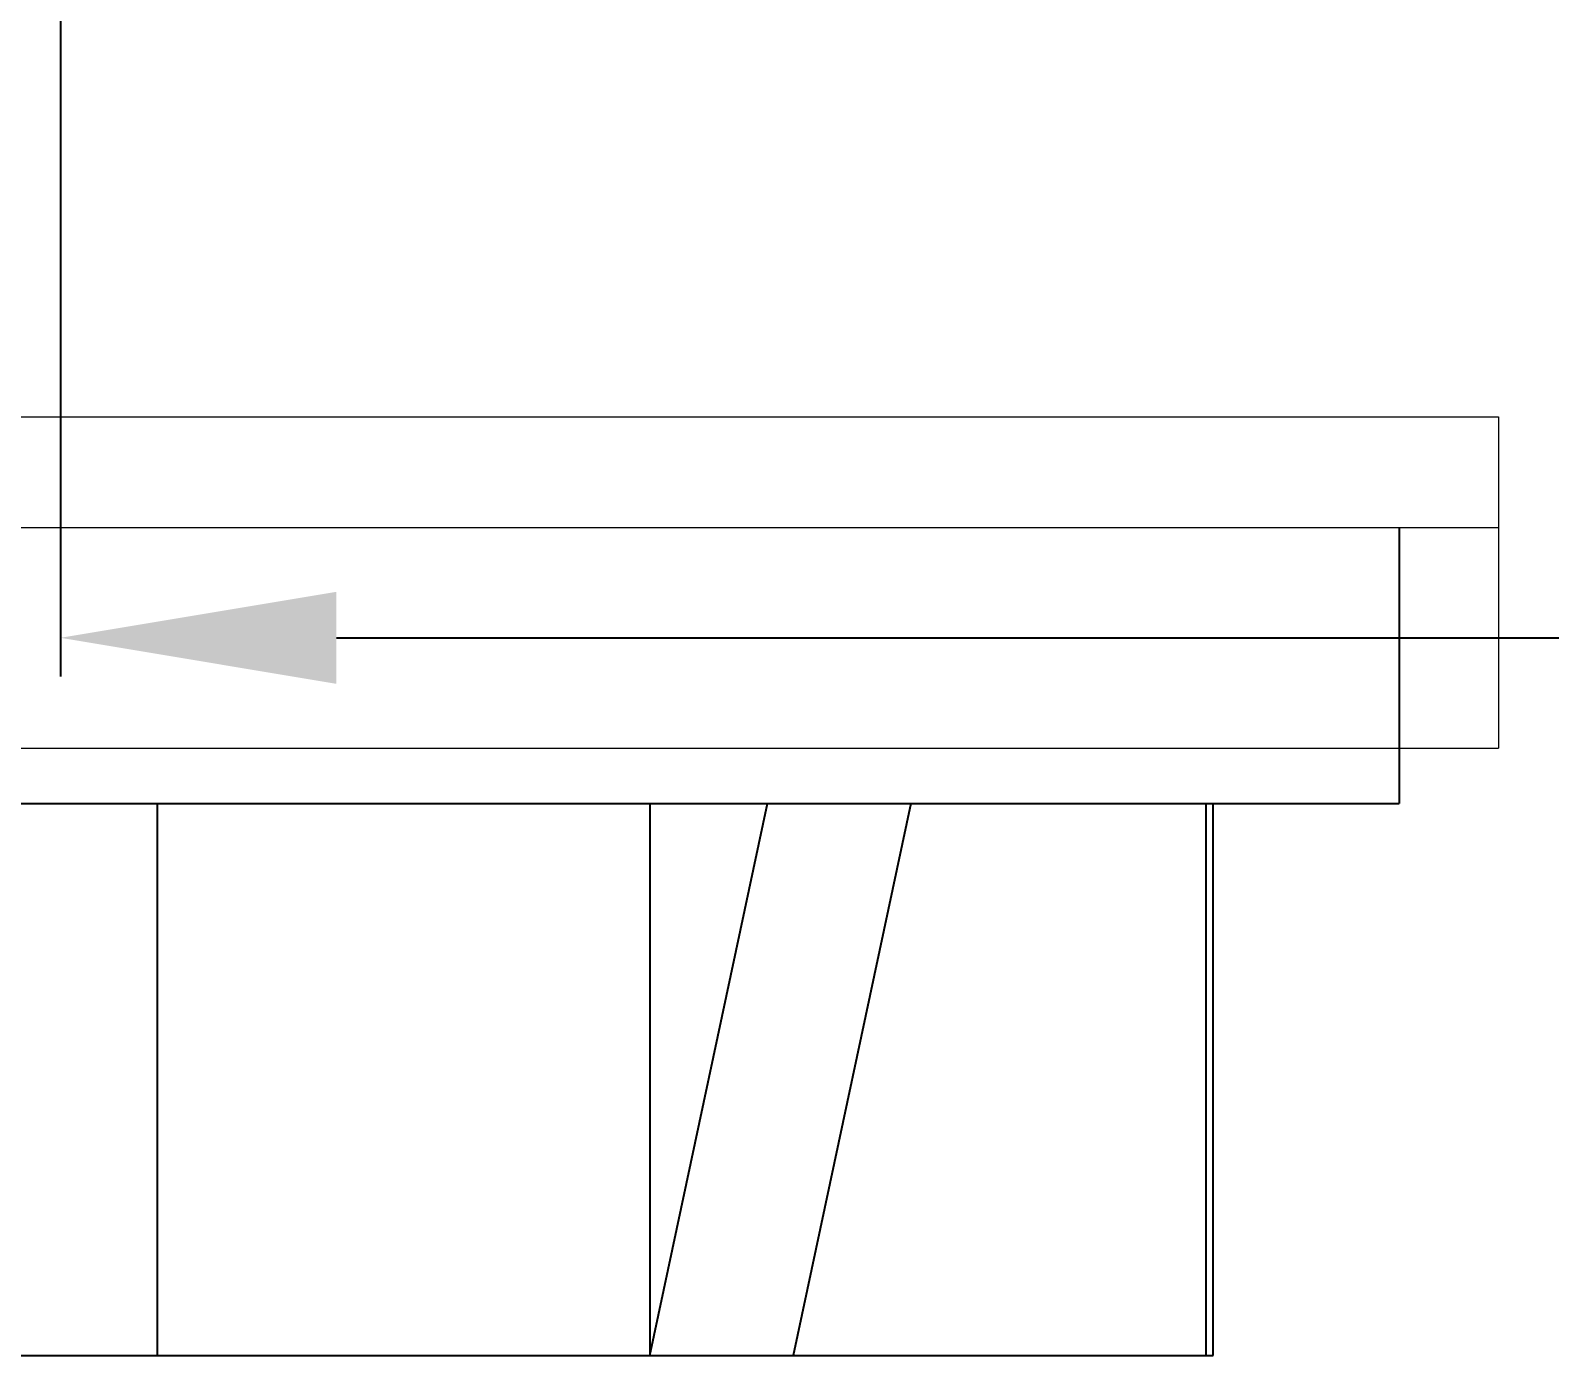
# Model space of a CAD drawing. Extents: x 8168 to 8762, y -18192 to -17772.
# Drawn here: x 8281.61 to 8309.13, y -18099.44 to -18075.44 of the extents above; entities that cross this region are included whole.
import ezdxf

# ---------------------------------------------------------------- set-up
doc = ezdxf.new("R2010")
doc.units = 0
doc.header["$MEASUREMENT"] = 0
doc.linetypes.add('CENTER', pattern=[47.5, 22, -8.5, 8.5, -8.5])
doc.linetypes.add('HIDDEN2', pattern=[4.7625, 3.175, -1.5875])
doc.layers.get('0').update_dxf_attribs({"linetype": 'CONTINUOUS'})
doc.layers.get('DEFPOINTS').update_dxf_attribs({"linetype": 'CONTINUOUS'})
doc.layers.add('1', color=4, linetype='HIDDEN2')
doc.layers.add('5', color=2, linetype='CONTINUOUS')
doc.styles.get("Standard").update_dxf_attribs({"font": 'Gulim.ttf'})
doc.dimstyles.new('STANDARD$0', dxfattribs={"dimtxt": 3.5, "dimasz": 2.5, "dimexe": 0.7, "dimexo": 0.7, "dimgap": 0.5, "dimtad": 3, "dimdec": 4, "dimdsep": 46, "dimtxsty": 'Standard', "dimcen": 0, "dimclrd": 2, "dimclre": 2, "dimclrt": 4, "dimadec": 0, "dimazin": 0, "dimtp": 0.2, "dimtm": 0.1, "dimtfac": 0.5, "dimtdec": 4, "dimtmove": 1, "dimatfit": 3, "dimfxl": 0, "dimtolj": 1, "dimarcsym": 0})

# ---------------------------------------------------------------- blocks, each defined once
blk = doc.blocks.new('*D7')
at = {"layer": '5', "color": 2, "lineweight": -2}
for p, q in [((8282.159, -18074.441), (8282.159, -18087.141)), ((8418.401, -18075.141), (8418.401, -18087.141)), ((8287.159, -18086.441), (8413.401, -18086.441))]:
    blk.add_line(p, q, dxfattribs=at)
at = {"layer": '5', "color": 2}
for points in [[(8287.159, -18085.608), (8287.159, -18087.275), (8282.159, -18086.441)], [(8413.401, -18085.608), (8413.401, -18087.275), (8418.401, -18086.441)]]:
    blk.add_solid(points, dxfattribs=at)
at = {"layer": 'DEFPOINTS', "color": 0}
for p in [(8282.159, -18073.741), (8418.401, -18074.441, 0), (8418.401, -18086.441)]:
    blk.add_point(p, dxfattribs=at)
at = {"layer": '5', "color": 4, "insert": (8347.6, -18081.075), "char_height": 5, "attachment_point": 5}
blk.add_mtext('\\A1;136.2', dxfattribs=at)

msp = doc.modelspace()

# ---------------------------------------------------------------- linework, layer by layer
at = {"color": 7, "linetype": 'Continuous'}
for p, q in [((8306.409, -18084.441, 0), (8306.409, -18089.441, 0)), ((8254.659, -18089.441, 0), (8306.409, -18089.441, 0)), ((8283.909, -18089.441, 0), (8283.909, -18099.441, 0)), ((8292.836, -18089.441, 0), (8292.836, -18099.441, 0)), ((8292.836, -18099.441, 0), (8294.965, -18089.441, 0)), ((8297.563, -18089.441, 0), (8295.434, -18099.441, 0)), ((8302.909, -18089.441, 0), (8302.909, -18099.441, 0)), ((8303.037, -18099.441, 0), (8303.037, -18089.441, 0)), ((8258.909, -18099.441, 0), (8303.037, -18099.441, 0))]:
    msp.add_line(p, q, dxfattribs=at)
at = {"layer": '1', "color": 1, "linetype": 'CENTER', "lineweight": 13}
msp.add_line((8282.159, -18065.941, 0), (8282.159, -18081.941, 0), dxfattribs=at)
at = {"layer": '1', "color": 7, "linetype": 'Continuous', "lineweight": 18}
for p, q in [((8254.659, -18082.441, 0), (8308.206, -18082.441, 0)), ((8308.206, -18082.441, 0), (8308.206, -18088.441, 0)), ((8254.659, -18084.441, 0), (8308.206, -18084.441, 0)), ((8254.659, -18088.441, 0), (8308.206, -18088.441, 0))]:
    msp.add_line(p, q, dxfattribs=at)

# ---------------------------------------------------------------- dimensions: what is measured, and where the dimension line sits
at = {"layer": '5'}
dim = msp.add_linear_dim(base=(8418.401, -18086.441), p1=(8282.159, -18073.741), p2=(8418.401, -18074.441, 0), dimstyle='STANDARD$0', override={"dimtxt": 5, "dimasz": 5, "dimdec": 1, "dimzin": 9, "dimtdec": 1, "dimfxl": 1.25, "dimtfill": 1}, dxfattribs=at)
dim.commit()
dim.dimension.update_dxf_attribs({"geometry": '*D7', "text_midpoint": (8347.6, -18084.145), "dimtype": 128})

doc.saveas('drawing.dxf')
